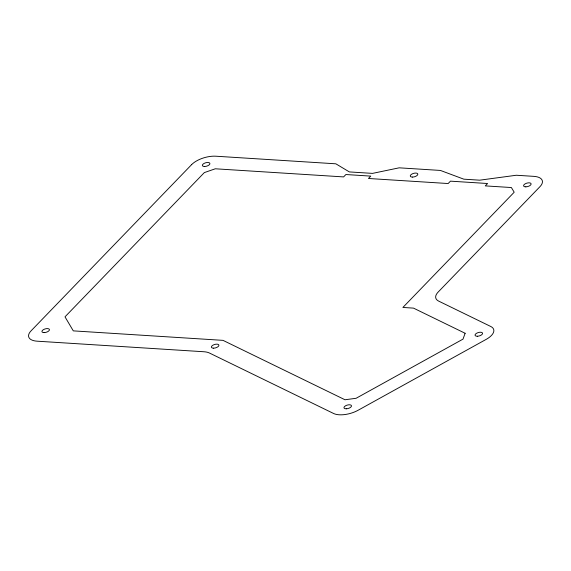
<?xml version="1.0" encoding="UTF-8"?>
<svg xmlns="http://www.w3.org/2000/svg" width="571" height="571" viewBox="0 0 571 571"><rect width="100%" height="100%" fill="white"/><g stroke="black" fill="none" stroke-linecap="round" stroke-linejoin="round"><path stroke-width="0.86" d="M465.129 333.271L463.01 339.124L356.097 398.287L344.998 399.764L223.011 340.359L73.295 330.873L64.994 316.841L204.332 172.592L215.296 168.788L343.592 176.91L345.89 174.533L370.765 176.111L368.473 178.487L448.164 183.534L450.455 181.157L487.584 183.512L485.286 185.889L511.373 187.538L514.2 192.22L402.898 307.448L413.497 308.119L465.129 333.271M191.649 164.605L31.041 330.873A18.193 8.258 -16.1 0 0 37.144 341.187L203.926 351.75A18.193 8.258 -16.1 0 1 209.471 353.035L333.635 413.504A18.193 8.258 -16.1 0 0 358.124 410.249L486.135 339.402A18.193 8.258 -16.1 0 0 490.817 326.512L438.685 301.117A18.193 8.258 -16.1 0 1 438.135 292.088L539.959 186.674A18.193 8.258 -16.1 0 0 533.856 176.36L516.312 175.247L479.704 180.179L463.823 179.173L440.412 170.436L399.172 167.824L372.506 173.384L349.366 171.921L335.848 163.813L215.817 156.211A18.193 8.258 -16.1 0 0 191.649 164.605M412.555 177.089A3.897 1.77 -16.1 0 0 417.808 174.012A3.897 1.77 -16.1 0 0 411.798 174.112A3.897 1.77 -16.1 0 0 412.555 177.089M525.855 186.845A3.897 1.77 -16.1 0 0 531.101 183.769A3.897 1.77 -16.1 0 0 525.099 183.869A3.897 1.77 -16.1 0 0 525.855 186.845M477.313 336.255A3.897 1.77 -16.1 0 0 482.559 333.186A3.897 1.77 -16.1 0 0 476.549 333.286A3.897 1.77 -16.1 0 0 477.313 336.255M346.233 408.8A3.897 1.77 -16.1 0 0 351.479 405.731A3.897 1.77 -16.1 0 0 345.469 405.831A3.897 1.77 -16.1 0 0 346.233 408.8M213.647 348.174A3.897 1.77 -16.1 0 0 218.9 345.105A3.897 1.77 -16.1 0 0 212.89 345.205A3.897 1.77 -16.1 0 0 213.647 348.174M44.188 332.608A3.897 1.77 -16.1 0 0 49.434 329.538A3.897 1.77 -16.1 0 0 43.432 329.638A3.897 1.77 -16.1 0 0 44.188 332.608M204.646 166.496A3.897 1.77 -16.1 0 0 209.892 163.42A3.897 1.77 -16.1 0 0 203.883 163.52A3.897 1.77 -16.1 0 0 204.646 166.496"/></g></svg>
